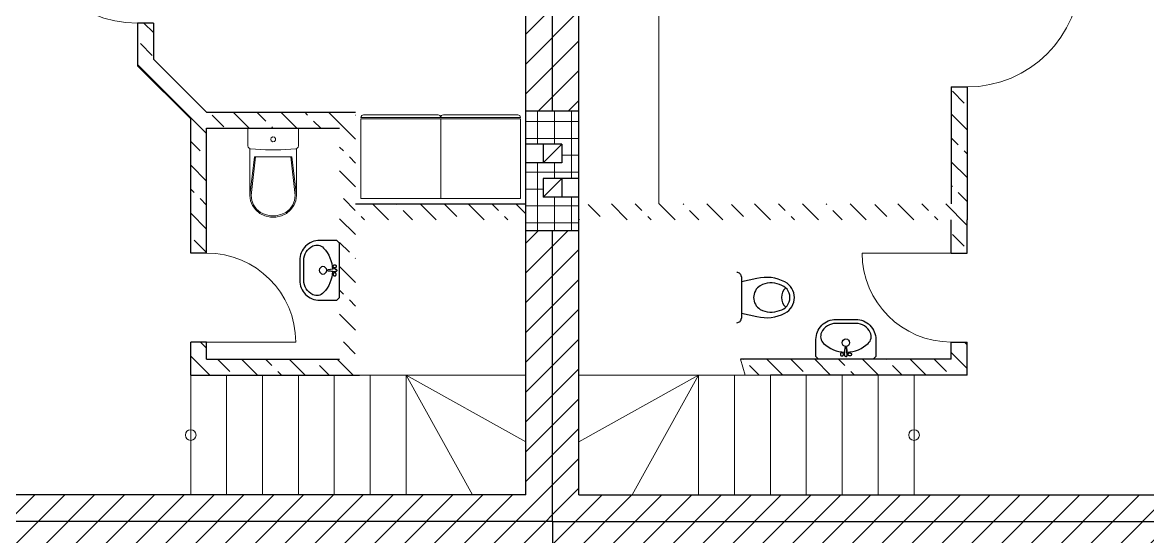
# Model space of a CAD drawing. Header units: millimetres. Extents: x -56498 to 234605, y -296269 to -29969.
# Drawn here: x 81597 to 90058, y -100024 to -96155 of the extents above; entities that cross this region are included whole.
import ezdxf

# ---------------------------------------------------------------- set-up
doc = ezdxf.new("R2010")
doc.units = ezdxf.units.MM
doc.header["$LTSCALE"] = 100
for name, color, linetype, lineweight in [('0.3', 7, 'Continuous', 30), ('Сантехника', 3, 'Continuous', 25), ('Сантехніка 0.18', 92, 'Continuous', 18), ('Тонкі 0.18', 142, 'Continuous', 18), ('Штрихування 0.09', 253, 'Continuous', 9)]:
    doc.layers.add(name, color=color, linetype=linetype, lineweight=lineweight)

# ---------------------------------------------------------------- blocks, each defined once
blk = doc.blocks.new('s_46')
at = {"ltscale": 600}
h = blk.add_hatch(color=256, dxfattribs=at)
edge = h.paths.add_edge_path()
edge.add_line((13.5, 62), (14.2, 54.1))
edge.add_ellipse((4.2, 52.3), major_axis=(-10.1, 0), ratio=1, start_angle=540, end_angle=550.17546, ccw=False)
edge.add_arc((4.2, 52.3), 10.1, 270, 360, ccw=False)
edge.add_line((4.2, 42.2), (4.2, 41.3))
edge.add_line((4.2, 41.3), (11.9, 41.3))
edge.add_arc((4.2, 52.3), 13.4, 664.69813, 766.48477)
h.paths.add_polyline_path([(4.2, 41.3), (-3.4, 41.3, 0.152567), (4.2, 38.9)])
h.paths.add_polyline_path([(11.9, 41.3), (4.2, 41.3), (4.2, 38.9, 0.152567)])
h.paths.add_polyline_path([(-5.7, 54.1), (-5, 62, 0.475833), (-3.4, 41.3), (4.2, 41.3), (4.2, 42.2, -0.46724)])
for p, q in [((-5.9, 52.3), (-0.7, 110.5)), ((-5.9, 52.3), (-0.7, 110.5)), ((9.1, 110.5), (14.2, 54.1)), ((14.3, 52.3), (9.1, 110.5)), ((14.2, 54.1), (14.3, 52.3))]:
    blk.add_line(p, q, dxfattribs=at)
blk.add_lwpolyline([(-220.8, 171.3, -0.414214), (-70.8, 321.3), (79.2, 321.3, -0.414214), (229.2, 171.3), (229.2, 41.3), (209.2, 21.3), (-200.8, 21.3), (-220.8, 41.3)], format="xyb", close=True, dxfattribs=at)
blk.add_lwpolyline([(12.3, 75.4, 0.181638), (172.2, 141.5, 0.326351), (187.7, 222.7, 0.289814), (79.2, 291.3), (-70.8, 291.3, 0.289814), (-179.2, 222.7, 0.326351), (-163.8, 141.5, 0.181638), (-3.8, 75.4)], format="xyb", dxfattribs=at)
for points in [[(-16.8, 67.4), (-17, 67.5), (-17.2, 67.6), (-17.4, 67.6), (-17.6, 67.7), (-17.8, 67.8), (-18, 67.9), (-18.1, 68.1), (-18.2, 68.2), (-18.3, 68.4), (-18.4, 68.6), (-18.5, 68.8), (-18.7, 68.9), (-18.8, 69.1), (-18.9, 69.2), (-19.1, 69.3), (-19.3, 69.3), (-19.5, 69.3), (-19.7, 69.4), (-19.9, 69.4), (-20.1, 69.4), (-20.3, 69.4), (-20.5, 69.5), (-20.7, 69.6), (-20.8, 69.7), (-21, 69.9), (-21.1, 70), (-21.3, 70.2), (-21.4, 70.3), (-21.5, 70.4), (-21.7, 70.5), (-21.9, 70.5), (-22.1, 70.5), (-22.3, 70.5), (-22.5, 70.5), (-22.7, 70.4), (-22.9, 70.4), (-23.1, 70.4), (-23.3, 70.4), (-23.5, 70.5), (-23.7, 70.6), (-23.9, 70.7), (-24, 70.8), (-24.2, 70.9), (-24.4, 71), (-24.6, 71.1), (-24.7, 71.1), (-24.9, 71.1), (-25.1, 71), (-25.3, 71), (-25.5, 70.9), (-25.7, 70.8), (-25.9, 70.7), (-26.1, 70.6), (-26.3, 70.6), (-26.5, 70.6), (-26.7, 70.6), (-26.9, 70.7), (-27.1, 70.8), (-27.3, 70.8), (-27.5, 70.9), (-27.7, 70.9), (-27.8, 70.9), (-28, 70.8), (-28.2, 70.8), (-28.3, 70.6), (-28.5, 70.5), (-28.7, 70.4), (-28.9, 70.3), (-29.1, 70.2), (-29.3, 70.1), (-29.6, 70.1), (-29.9, 70.1), (-30.2, 70.1), (-30.5, 70), (-30.8, 69.8), (-31.1, 69.5), (-31.4, 69), (-31.6, 68.4), (-32.3, 68.5), (-32.8, 68.4), (-33.2, 68.3), (-33.5, 68.1), (-33.7, 67.8), (-33.9, 67.6), (-34, 67.3), (-34.1, 67.1), (-34.3, 66.9), (-34.5, 66.7), (-34.7, 66.6), (-34.9, 66.5), (-35.1, 66.4), (-35.2, 66.3), (-35.4, 66.2), (-35.5, 66), (-35.6, 65.9), (-35.6, 65.7), (-35.7, 65.5), (-35.7, 65.3), (-35.7, 65.1), (-35.8, 64.9), (-35.8, 64.7), (-35.9, 64.5), (-36, 64.3), (-36.2, 64.2), (-36.3, 64), (-36.5, 63.9), (-36.6, 63.8), (-36.8, 63.6), (-36.9, 63.5), (-37, 63.3), (-37, 63.1), (-37, 63), (-37, 62.8), (-37, 62.6), (-37, 62.3), (-37, 62.1), (-37, 61.9), (-37, 61.7), (-37.1, 61.5), (-37.2, 61.4), (-37.3, 61.2), (-37.4, 61), (-37.5, 60.8), (-37.6, 60.7), (-37.7, 60.5), (-37.8, 60.3), (-37.8, 60.1), (-37.7, 60), (-37.7, 59.8), (-37.6, 59.6), (-37.5, 59.4), (-37.4, 59.2), (-37.4, 59), (-37.4, 58.8), (-37.4, 58.6), (-37.4, 58.4), (-37.5, 58.2), (-37.6, 58), (-37.7, 57.8), (-37.7, 57.6), (-37.8, 57.4), (-37.8, 57.2), (-37.7, 57.1), (-37.6, 56.9), (-37.5, 56.7), (-37.4, 56.6), (-37.3, 56.4), (-37.2, 56.2), (-37.1, 56), (-37, 55.8), (-37, 55.6), (-37, 55.4), (-37, 55.2), (-37, 55), (-37, 54.8), (-37, 54.6), (-37, 54.4), (-37, 54.2), (-36.9, 54.1), (-36.8, 53.9), (-36.6, 53.8), (-36.5, 53.7), (-36.3, 53.5), (-36.2, 53.4), (-36, 53.2), (-35.9, 53.1), (-35.8, 52.9), (-35.8, 52.7), (-35.7, 52.5), (-35.7, 52.3), (-35.7, 52.1), (-35.6, 51.9), (-35.6, 51.7), (-35.5, 51.5), (-35.4, 51.4), (-35.2, 51.3), (-35.1, 51.2), (-34.9, 51.1), (-34.7, 51), (-34.5, 50.9), (-34.3, 50.8), (-34.2, 50.7), (-34, 50.5), (-33.9, 50.3), (-33.8, 50.1), (-33.8, 49.9), (-33.7, 49.8), (-33.6, 49.6), (-33.5, 49.4), (-33.4, 49.3), (-33.2, 49.2), (-33.1, 49.1), (-32.9, 49.1), (-32.7, 49), (-32.5, 49), (-32.2, 48.9), (-32.1, 48.9), (-31.9, 48.8), (-31.7, 48.7), (-31.6, 48.5), (-31.4, 48.3), (-31.3, 48.2), (-31.2, 48), (-31.1, 47.9), (-30.9, 47.7), (-30.8, 47.6), (-30.6, 47.6), (-30.4, 47.5), (-30.2, 47.5), (-30, 47.6), (-29.8, 47.6), (-29.6, 47.6), (-29.4, 47.6), (-29.2, 47.5), (-29, 47.4), (-28.8, 47.3), (-28.7, 47.2), (-28.5, 47.1), (-28.3, 46.9), (-28.2, 46.8), (-28, 46.7), (-27.8, 46.7), (-27.7, 46.7), (-27.5, 46.7), (-27.3, 46.7), (-27.1, 46.8), (-26.9, 46.9), (-26.7, 46.9), (-26.5, 47), (-26.3, 47), (-26.1, 46.9), (-25.9, 46.9), (-25.7, 46.8), (-25.5, 46.7), (-25.3, 46.6), (-25.1, 46.5), (-24.9, 46.5), (-24.7, 46.5), (-24.6, 46.5), (-24.4, 46.6), (-24.2, 46.7), (-24, 46.8), (-23.9, 46.9), (-23.7, 47), (-23.5, 47.1), (-23.3, 47.1), (-23.1, 47.2), (-22.9, 47.2), (-22.7, 47.1), (-22.5, 47.1), (-22.3, 47), (-22.1, 47), (-21.9, 47), (-21.7, 47.1), (-21.5, 47.1), (-21.4, 47.2), (-21.3, 47.4), (-21.1, 47.5), (-21, 47.7), (-20.8, 47.8), (-20.7, 48), (-20.5, 48.1), (-20.3, 48.1), (-20.1, 48.2), (-19.9, 48.2), (-19.7, 48.2), (-19.5, 48.2), (-19.3, 48.2), (-19.1, 48.3), (-18.9, 48.4), (-18.8, 48.5), (-18.7, 48.6), (-18.5, 48.8), (-18.4, 49), (-18.3, 49.2), (-18.2, 49.3), (-18.1, 49.5), (-18, 49.7), (-17.8, 49.8), (-17.6, 49.9), (-17.4, 49.9), (-17.2, 50), (-17, 50.1), (-16.8, 50.1), (-16.7, 50.2), (-16.5, 50.3), (-16.4, 50.5), (-16.3, 50.7), (-16.3, 50.8), (-16.2, 51), (-16.2, 51.3), (-16.1, 51.5), (-16, 51.6), (-15.9, 51.8), (-15.8, 52), (-15.6, 52.1), (-15.5, 52.2), (-15.3, 52.3), (-15.1, 52.4), (-15, 52.6), (-14.8, 52.7), (-14.7, 52.8), (-14.7, 53), (-14.6, 53.2), (-14.6, 53.4), (-14.6, 53.6), (-14.6, 53.8), (-14.6, 54), (-14.6, 54.2), (-14.5, 54.4), (-14.4, 54.6), (-14.3, 54.8), (-14.2, 54.9), (-14, 55.1), (-13.9, 55.2), (-13.7, 55.4), (-13.6, 55.5), (-13.6, 55.7), (-13.6, 55.9), (-13.6, 56.1), (-13.6, 56.3), (-13.7, 56.5), (-13.7, 56.7), (-13.8, 56.9), (-13.8, 57.1), (-13.8, 57.3), (-13.7, 57.5), (-13.7, 57.7), (-13.6, 57.9), (-13.5, 58.1), (-13.4, 58.2), (-13.3, 58.4), (-13.2, 58.6), (-13.2, 58.8), (-13.2, 59), (-13.3, 59.1), (-13.4, 59.3), (-13.5, 59.5), (-13.6, 59.7), (-13.7, 59.9), (-13.7, 60.1), (-13.8, 60.3), (-13.8, 60.5), (-13.8, 60.7), (-13.7, 60.9), (-13.7, 61.1), (-13.6, 61.3), (-13.6, 61.5), (-13.6, 61.7), (-13.6, 61.9), (-13.6, 62), (-13.7, 62.2), (-13.9, 62.3), (-14, 62.5), (-14.2, 62.6), (-14.3, 62.8), (-14.4, 63), (-14.5, 63.1), (-14.6, 63.3), (-14.6, 63.5), (-14.6, 63.8), (-14.6, 64), (-14.6, 64.2), (-14.6, 64.4), (-14.7, 64.6), (-14.7, 64.7), (-14.8, 64.9), (-15, 65), (-15.1, 65.1), (-15.3, 65.2), (-15.5, 65.3), (-15.6, 65.5), (-15.8, 65.6), (-15.9, 65.7), (-16, 65.9), (-16.1, 66.1), (-16.2, 66.3), (-16.2, 66.5), (-16.3, 66.7), (-16.3, 66.9), (-16.4, 67.1), (-16.5, 67.2), (-16.7, 67.3)], [(22.1, 61.1), (22, 61.3), (22, 61.5), (22, 61.7), (22, 61.9), (22.1, 62), (22.2, 62.2), (22.3, 62.3), (22.4, 62.5), (22.6, 62.6), (22.7, 62.8), (22.8, 63), (22.9, 63.1), (23, 63.3), (23, 63.5), (23, 63.8), (23, 64), (23, 64.2), (23, 64.4), (23.1, 64.6), (23.1, 64.7), (23.2, 64.9), (23.4, 65), (23.5, 65.1), (23.7, 65.2), (23.9, 65.3), (24.1, 65.5), (24.2, 65.6), (24.4, 65.7), (24.5, 65.9), (24.5, 66.1), (24.6, 66.3), (24.7, 66.5), (24.7, 66.7), (24.8, 66.9), (24.9, 67.1), (25, 67.2), (25.1, 67.3), (25.3, 67.4), (25.4, 67.5), (25.6, 67.6), (25.8, 67.6), (26, 67.7), (26.2, 67.8), (26.4, 67.9), (26.5, 68.1), (26.7, 68.2), (26.8, 68.4), (26.9, 68.6), (27, 68.8), (27.1, 68.9), (27.2, 69.1), (27.3, 69.2), (27.5, 69.3), (27.7, 69.3), (27.9, 69.3), (28.1, 69.4), (28.3, 69.4), (28.5, 69.4), (28.7, 69.4), (28.9, 69.5), (29.1, 69.6), (29.2, 69.7), (29.4, 69.9), (29.5, 70), (29.7, 70.2), (29.8, 70.3), (30, 70.4), (30.1, 70.5), (30.3, 70.5), (30.5, 70.5), (30.7, 70.5), (30.9, 70.5), (31.1, 70.4), (31.3, 70.4), (31.5, 70.4), (31.7, 70.4), (31.9, 70.5), (32.1, 70.6), (32.3, 70.7), (32.5, 70.8), (32.6, 70.9), (32.8, 71), (33, 71.1), (33.2, 71.1), (33.4, 71.1), (33.5, 71), (33.7, 71), (33.9, 70.9), (34.1, 70.8), (34.3, 70.7), (34.5, 70.6), (34.7, 70.6), (34.9, 70.6), (35.1, 70.6), (35.3, 70.7), (35.5, 70.8), (35.7, 70.8), (35.9, 70.9), (36.1, 70.9), (36.3, 70.9), (36.4, 70.8), (36.6, 70.8), (36.8, 70.6), (36.9, 70.5), (37.1, 70.4), (37.3, 70.3), (37.5, 70.2), (37.8, 70.1), (38, 70.1), (38.3, 70.1), (38.6, 70.1), (38.9, 70), (39.2, 69.8), (39.5, 69.5), (39.8, 69), (40.1, 68.4), (40.7, 68.5), (41.3, 68.4), (41.7, 68.3), (42, 68.1), (42.2, 67.8), (42.3, 67.6), (42.4, 67.3), (42.6, 67.1), (42.7, 66.9), (42.9, 66.7), (43.1, 66.6), (43.3, 66.5), (43.5, 66.4), (43.6, 66.3), (43.8, 66.2), (43.9, 66), (44, 65.9), (44.1, 65.7), (44.1, 65.5), (44.1, 65.3), (44.2, 65.1), (44.2, 64.9), (44.2, 64.7), (44.3, 64.5), (44.4, 64.3), (44.6, 64.2), (44.7, 64), (44.9, 63.9), (45.1, 63.8), (45.2, 63.6), (45.3, 63.5), (45.4, 63.3), (45.5, 63.1), (45.5, 63), (45.5, 62.8), (45.4, 62.6), (45.4, 62.3), (45.4, 62.1), (45.4, 61.9), (45.4, 61.7), (45.5, 61.5), (45.6, 61.4), (45.7, 61.2), (45.8, 61), (46, 60.8), (46.1, 60.7), (46.1, 60.5), (46.2, 60.3), (46.2, 60.1), (46.1, 60), (46.1, 59.8), (46, 59.6), (45.9, 59.4), (45.9, 59.2), (45.8, 59), (45.8, 58.8), (45.8, 58.6), (45.9, 58.4), (45.9, 58.2), (46, 58), (46.1, 57.8), (46.1, 57.6), (46.2, 57.4), (46.2, 57.2), (46.1, 57.1), (46.1, 56.9), (46, 56.7), (45.8, 56.6), (45.7, 56.4), (45.6, 56.2), (45.5, 56), (45.4, 55.8), (45.4, 55.6), (45.4, 55.4), (45.4, 55.2), (45.4, 55), (45.5, 54.8), (45.5, 54.6), (45.5, 54.4), (45.4, 54.2), (45.3, 54.1), (45.2, 53.9), (45.1, 53.8), (44.9, 53.7), (44.7, 53.5), (44.6, 53.4), (44.4, 53.2), (44.3, 53.1), (44.2, 52.9), (44.2, 52.7), (44.2, 52.5), (44.1, 52.3), (44.1, 52.1), (44.1, 51.9), (44, 51.7), (43.9, 51.5), (43.8, 51.4), (43.6, 51.3), (43.5, 51.2), (43.3, 51.1), (43.1, 51), (42.9, 50.9), (42.7, 50.8), (42.6, 50.7), (42.5, 50.5), (42.4, 50.3), (42.3, 50.1), (42.2, 49.9), (42.1, 49.8), (42, 49.6), (41.9, 49.4), (41.8, 49.3), (41.7, 49.2), (41.5, 49.1), (41.3, 49.1), (41.1, 49), (40.9, 49), (40.7, 48.9), (40.5, 48.9), (40.3, 48.8), (40.1, 48.7), (40, 48.5), (39.9, 48.3), (39.7, 48.2), (39.6, 48), (39.5, 47.9), (39.4, 47.7), (39.2, 47.6), (39, 47.6), (38.8, 47.5), (38.6, 47.5), (38.4, 47.6), (38.2, 47.6), (38, 47.6), (37.8, 47.6), (37.6, 47.5), (37.4, 47.4), (37.2, 47.3), (37.1, 47.2), (36.9, 47.1), (36.8, 46.9), (36.6, 46.8), (36.4, 46.7), (36.3, 46.7), (36.1, 46.7), (35.9, 46.7), (35.7, 46.7), (35.5, 46.8), (35.3, 46.9), (35.1, 46.9), (34.9, 47), (34.7, 47), (34.5, 46.9), (34.3, 46.9), (34.1, 46.8), (33.9, 46.7), (33.7, 46.6), (33.5, 46.5), (33.4, 46.5), (33.2, 46.5), (33, 46.5), (32.8, 46.6), (32.6, 46.7), (32.5, 46.8), (32.3, 46.9), (32.1, 47), (31.9, 47.1), (31.7, 47.1), (31.5, 47.2), (31.3, 47.2), (31.1, 47.1), (30.9, 47.1), (30.7, 47), (30.5, 47), (30.3, 47), (30.1, 47.1), (30, 47.1), (29.8, 47.2), (29.7, 47.4), (29.5, 47.5), (29.4, 47.7), (29.2, 47.8), (29.1, 48), (28.9, 48.1), (28.7, 48.1), (28.5, 48.2), (28.3, 48.2), (28.1, 48.2), (27.9, 48.2), (27.7, 48.2), (27.5, 48.3), (27.3, 48.4), (27.2, 48.5), (27.1, 48.6), (27, 48.8), (26.9, 49), (26.8, 49.2), (26.7, 49.3), (26.5, 49.5), (26.4, 49.7), (26.2, 49.8), (26, 49.9), (25.8, 49.9), (25.6, 50), (25.4, 50.1), (25.3, 50.1), (25.1, 50.2), (25, 50.3), (24.9, 50.5), (24.8, 50.7), (24.7, 50.8), (24.7, 51), (24.6, 51.3), (24.5, 51.5), (24.5, 51.6), (24.4, 51.8), (24.2, 52), (24.1, 52.1), (23.9, 52.2), (23.7, 52.3), (23.5, 52.4), (23.4, 52.6), (23.2, 52.7), (23.1, 52.8), (23.1, 53), (23, 53.2), (23, 53.4), (23, 53.6), (23, 53.8), (23, 54), (23, 54.2), (22.9, 54.4), (22.8, 54.6), (22.7, 54.8), (22.6, 54.9), (22.4, 55.1), (22.3, 55.2), (22.2, 55.4), (22.1, 55.5), (22, 55.7), (22, 55.9), (22, 56.1), (22, 56.3), (22.1, 56.5), (22.1, 56.7), (22.2, 56.9), (22.2, 57.1), (22.2, 57.3), (22.2, 57.5), (22.1, 57.7), (22, 57.9), (21.9, 58.1), (21.8, 58.2), (21.7, 58.4), (21.6, 58.6), (21.6, 58.8), (21.6, 59), (21.7, 59.1), (21.8, 59.3), (21.9, 59.5), (22, 59.7), (22.1, 59.9), (22.2, 60.1), (22.2, 60.3), (22.2, 60.5), (22.2, 60.7), (22.1, 60.9)]]:
    blk.add_lwpolyline(points, close=True, dxfattribs=at)
blk.add_circle((4.2, 146.3), 28, dxfattribs=at)
for centre, radius, start, end in [((4.2, 108.2), 5.42, 24.6783, 155.3217), ((4.2, 52.3), 10.1, 169.82454, 0)]:
    blk.add_arc(centre, radius, start, end, dxfattribs=at)
for centre, major_axis, ratio, start_param, end_param in [((4.2, 110.5), (-4.93, 0), 0.641024, 3.141593, 6.283185), ((4.2, 52.3), (-10.1, 0), 1, 6.10559, 9.602373)]:
    blk.add_ellipse(centre, major_axis=major_axis, ratio=ratio, start_param=start_param, end_param=end_param, dxfattribs=at)
blk = doc.blocks.new('s_48')
for p, q in [((0, 300), (0, -300)), ((600, 300), (0, 300)), ((600, -300), (600, 300)), ((610, 300), (610, -300)), ((610, 300), (610, 300)), ((630, -280), (630, 280)), ((0, -300), (600, -300)), ((610, -300), (610, -300))]:
    blk.add_line(p, q)
for centre, start, end in [((610, 280), 0, 90), ((610, -280), 270, 0)]:
    blk.add_arc(centre, 20, start, end)
blk = doc.blocks.new('symb 2D VAN Unitaz PODV-01 PLN')
for p, q in [((0, 190), (132.4, 190)), ((0, -190), (0, 190)), ((153.6, 174.9), (506.8, 174.9)), ((506.3, 174.9), (215.7, 140.9)), ((506.3, 166), (215.7, 132)), ((215.7, 0), (215.7, 140.9)), ((215.7, 0), (215.7, -140.9)), ((506.3, -166), (215.7, -132)), ((506.3, -174.9), (215.7, -140.9)), ((0, -190), (132.4, -190)), ((153.8, -174.9), (506.8, -174.9))]:
    blk.add_line(p, q)
for points in [[(154.6, 170.1), (151, 180.2), (142.9, 187.4), (132.4, 190)], [(154.6, -170.3), (162.6, -56.9), (162.7, 56.7), (154.6, 170.1)], [(506.8, -174.9), (545.8, -169.9), (582.6, -154.9), (615, -130.9), (641.1, -99.4), (659.4, -62), (668.8, -21.1), (668.8, 21.1), (659.4, 62), (641.1, 99.4), (615, 130.9), (582.6, 154.9), (545.8, 169.9), (506.8, 174.9)], [(506.3, -166), (543.3, -161.2), (578.2, -147), (608.9, -124.3), (633.6, -94.3), (650.9, -58.9), (659.8, -20), (659.8, 20), (650.9, 58.9), (633.6, 94.3), (608.9, 124.3), (578.2, 147), (543.3, 161.2), (506.3, 166)], [(132.4, -190), (142.9, -187.4), (150.9, -180.3), (154.6, -170.3)]]:
    blk.add_lwpolyline(points)
blk.add_lwpolyline([(83.6, 18.5), (71.6, 14.1), (65.2, 3.2), (67.4, -9.2), (77.2, -17.3), (90, -17.3), (99.7, -9.2), (102, 3.2), (95.6, 14.1)], close=True)

msp = doc.modelspace()

# ---------------------------------------------------------------- hatches: boundary and pattern name
at = {"layer": 'Штрихування 0.09'}
h = msp.add_hatch(dxfattribs=at)
h.set_pattern_fill('ANSI31', color=256, scale=50, style=0)
h.paths.add_polyline_path([(85782.29, -95030.359), (85582.29, -95030.359), (85582.29, -96820.359), (85782.29, -96820.359)])
h.paths.add_polyline_path([(85582.29, -95030.359), (85382.29, -95030.359), (85382.29, -96820.359), (85582.29, -96820.359)])
h = msp.add_hatch(dxfattribs=at)
h.set_pattern_fill('ANSI33', color=256, scale=40, angle=90, style=0)
h.paths.add_polyline_path([(84102.29, -97640.359), (84482.29, -97640.359), (84518.29, -97520.359), (84102.29, -97520.359), (84102.29, -96830.653), (82982.29, -96830.653), (82582.29, -96430.653), (82582.29, -96160.359), (82462.29, -96160.359), (82462.29, -96480.359), (82862.29, -96880.359), (82862.29, -97890.359), (82982.29, -97890.359), (82982.29, -96950.653), (83982.29, -96950.653), (83982.29, -98690.359), (82982.29, -98690.359), (82982.29, -98560.359), (82862.29, -98560.359), (82862.29, -98810.359), (84102.29, -98810.359)])
h.paths.add_polyline_path([(85382.29, -97520.359), (84518.29, -97520.359), (84482.29, -97640.359), (85382.29, -97640.359)])
h = msp.add_hatch(dxfattribs=at)
h.set_pattern_fill('ANSI33', color=256, scale=40, angle=90, style=0)
h.paths.add_polyline_path([(88702.29, -96640.359), (88582.29, -96640.359), (88582.29, -97520.359), (86646.29, -97520.359), (86682.29, -97640.359), (88582.29, -97640.359), (88582.29, -97890.359), (88702.29, -97890.359), (88702.29, -97640.359)])
h.paths.add_polyline_path([(86646.29, -97520.359), (85782.29, -97520.359), (85782.29, -97640.359), (86682.29, -97640.359), (86682.29, -97640.359)])
h = msp.add_hatch(dxfattribs=at)
h.set_pattern_fill('NET', color=256, scale=40, style=0)
h.paths.add_polyline_path([(85782.29, -96820.359), (85382.29, -96820.359), (85382.29, -97070.359), (85512.29, -97070.359), (85652.29, -97070.359), (85652.29, -97210.359), (85512.29, -97210.359), (85382.29, -97210.359), (85382.29, -97720.359), (85782.29, -97720.359), (85782.29, -97640.359), (85782.29, -97470.359), (85652.29, -97470.359), (85512.29, -97470.359), (85512.29, -97330.359), (85652.29, -97330.359), (85782.29, -97330.359)])
h = msp.add_hatch(dxfattribs=at)
h.set_pattern_fill('ANSI31', color=256, scale=50, style=0)
h.paths.add_polyline_path([(85582.29, -97720.359), (85382.29, -97720.359), (85382.29, -98540.359), (85382.29, -98810.359), (85382.29, -99710.359), (84482.29, -99710.359), (84212.29, -99710.359), (83942.29, -99710.359), (83672.29, -99710.359), (83402.29, -99710.359), (83132.29, -99710.359), (82862.29, -99710.359), (81462.29, -99710.359), (81462.29, -99910.359), (85582.29, -99910.359)])
h.paths.add_polyline_path([(85582.29, -99910.359), (81462.29, -99910.359), (81462.29, -100110.359), (85382.29, -100110.359), (85382.29, -101010.359), (85382.29, -101280.359), (85382.29, -102100.329), (85582.29, -102100.329)])
h.paths.add_polyline_path([(91652.29, -99910.359), (91652.29, -99710.359), (85782.29, -99710.359), (85782.29, -97720.359), (85582.29, -97720.359), (85582.29, -99910.359)])
h.paths.add_polyline_path([(91652.29, -100110.359), (91652.29, -99910.359), (85582.29, -99910.359), (85582.29, -102100.329), (85782.29, -102100.329), (85782.29, -100110.359)])
h = msp.add_hatch(dxfattribs=at)
h.set_pattern_fill('ANSI33', color=256, scale=40, angle=90, style=0)
h.paths.add_polyline_path([(88702.29, -98560.359), (88582.29, -98560.359), (88582.29, -98690.359), (86997.29, -98690.359), (87033.379, -98810.359), (88702.29, -98810.359)])

# ---------------------------------------------------------------- linework, layer by layer
at = {"layer": '0.3'}
for p, q in [((85382.29, -99710.359), (85382.29, -92910.359)), ((85782.29, -99710.359), (85782.29, -92910.359)), ((85582.29, -96820.359), (85582.29, -95030.359)), ((82582.29, -96160.359), (82462.29, -96160.359)), ((82462.29, -96160.359), (82462.29, -96480.359)), ((82582.29, -96160.359), (82582.29, -96430.653)), ((82982.29, -96830.653), (82582.29, -96430.653)), ((82862.29, -96880.359), (82462.29, -96480.359)), ((88582.29, -96640.359), (88702.29, -96640.359)), ((88582.29, -96640.359), (88582.29, -97520.359)), ((88702.29, -96640.359), (88702.29, -97640.359)), ((82982.29, -96830.653), (84102.29, -96830.653)), ((85382.29, -96820.359), (85782.29, -96820.359)), ((82862.29, -97890.359), (82862.29, -96880.359)), ((82982.29, -97890.359), (82982.29, -96950.653)), ((82982.29, -96950.653), (83982.29, -96950.653)), ((85512.29, -97070.359), (85382.29, -97070.359)), ((85512.29, -97210.359), (85382.29, -97210.359)), ((85782.29, -97330.359), (85652.29, -97330.359)), ((84102.29, -97520.359), (85382.29, -97520.359)), ((85782.29, -97470.359), (85652.29, -97470.359)), ((85382.29, -97720.359), (85782.29, -97720.359)), ((85582.29, -99910.359), (85582.29, -97720.359)), ((88582.29, -97890.359), (88582.29, -97640.359)), ((88702.29, -97890.359), (88702.29, -97640.359)), ((82982.29, -97890.359), (82862.29, -97890.359)), ((88582.29, -97890.359), (88702.29, -97890.359)), ((82862.29, -98810.359), (82862.29, -98560.359)), ((82982.29, -98560.359), (82862.29, -98560.359)), ((82982.29, -98690.359), (82982.29, -98560.359)), ((88582.29, -98690.359), (88582.29, -98560.359)), ((88582.29, -98560.359), (88702.29, -98560.359)), ((88702.29, -98810.359), (88702.29, -98560.359)), ((82982.29, -98690.359), (83982.29, -98690.359)), ((88582.29, -98690.359), (86997.29, -98690.359)), ((82862.29, -98810.359), (84131.109, -98810.359)), ((88702.29, -98810.359), (87222.29, -98810.359)), ((85382.29, -99710.359), (76182.29, -99710.359)), ((85382.29, -99710.359), (76182.29, -99710.359)), ((85782.29, -99710.359), (94982.29, -99710.359)), ((85782.29, -99710.359), (94982.29, -99710.359)), ((85582.29, -99910.359), (81462.29, -99910.359)), ((85582.29, -99910.359), (85582.29, -102100.329)), ((85582.29, -99910.359), (91652.29, -99910.359))]:
    msp.add_line(p, q, dxfattribs=at)
for points in [[(85652.29, -97070.359), (85652.29, -97210.359), (85512.29, -97210.359), (85652.29, -97070.359), (85512.29, -97070.359), (85512.29, -97210.359)], [(85652.29, -97330.359), (85652.29, -97470.359), (85512.29, -97470.359), (85652.29, -97330.359), (85512.29, -97330.359), (85512.29, -97470.359)]]:
    msp.add_lwpolyline(points, dxfattribs=at)
at = {"layer": 'Сантехника'}
for p, q in [((87004.06, -98069.828), (87004.06, -98380.89)), ((87120.141, -98082.112), (87004.06, -98107.66)), ((87004.06, -98107.66), (87004.06, -98343.058)), ((87004.06, -98343.058), (87120.141, -98368.605))]:
    msp.add_line(p, q, dxfattribs=at)
for centre, major_axis, start_param, end_param in [((86970.432, -98069.828), (23.779, -23.779), 0.78539816, 2.35619449), ((87199.713, -98224.955), (73.416, -73.416), 2.90876088, 3.93088146), ((87191.637, -98377.308), (-214.77, -214.77), 3.44871051, 4.16461242), ((87226.325, -98278.543), (-115.611, -115.611), 3.51909188, 4.44605936), ((87269.794, -98225.359), (70.168, -70.168), 0.78539816, 2.13895535), ((87269.794, -98225.359), (-93.947, -93.947), 1.26780552, 3.44458346), ((87199.713, -98225.763), (73.416, -73.416), 3.92310017, 4.94522076), ((87269.794, -98225.359), (-70.168, -70.168), 1.00263731, 2.35619449), ((87402.655, -98225.359), (-69.151, -69.151), 4.65902242, 6.33655186), ((87226.325, -98172.174), (115.611, -115.611), -1.3044667, -0.37749922), ((86970.432, -98380.89), (-23.779, -23.779), 0.78539816, 2.35619449), ((87191.637, -98073.409), (-214.77, -214.77), 0.54777656, 1.26367848)]:
    msp.add_ellipse(centre, major_axis=major_axis, ratio=1, start_param=start_param, end_param=end_param, dxfattribs=at)
at = {"layer": 'Тонкі 0.18'}
for p, q in [((88582.29, -97890.359), (87912.29, -97890.359)), ((82982.29, -98560.359), (83652.29, -98560.359)), ((84482.29, -98810.359), (85382.29, -99310.359)), ((84482.29, -98810.359), (84982.29, -99710.359)), ((86682.29, -98810.359), (85782.29, -99310.359)), ((86682.29, -98810.359), (86182.29, -99710.359))]:
    msp.add_line(p, q, dxfattribs=at)
for points in [[(83132.29, -98810.359), (82862.29, -98810.359), (82862.29, -99710.359), (83132.29, -99710.359)], [(83402.29, -98810.359), (83132.29, -98810.359), (83132.29, -99710.359), (83402.29, -99710.359)], [(83672.29, -98810.359), (83402.29, -98810.359), (83402.29, -99710.359), (83672.29, -99710.359)], [(83942.29, -98810.359), (83672.29, -98810.359), (83672.29, -99710.359), (83942.29, -99710.359)], [(84212.29, -98810.359), (83942.29, -98810.359), (83942.29, -99710.359), (84212.29, -99710.359)], [(84482.29, -98810.359), (84212.29, -98810.359), (84212.29, -99710.359), (84482.29, -99710.359)], [(85382.29, -99710.359), (84482.29, -99710.359), (84482.29, -98810.359), (85382.29, -98810.359)], [(85782.29, -99710.359), (86682.29, -99710.359), (86682.29, -98810.359), (85782.29, -98810.359)], [(86682.29, -98810.359), (86952.29, -98810.359), (86952.29, -99710.359), (86682.29, -99710.359)], [(86952.29, -98810.359), (87222.29, -98810.359), (87222.29, -99710.359), (86952.29, -99710.359)], [(87222.29, -98810.359), (87492.29, -98810.359), (87492.29, -99710.359), (87222.29, -99710.359)], [(87492.29, -98810.359), (87762.29, -98810.359), (87762.29, -99710.359), (87492.29, -99710.359)], [(87762.29, -98810.359), (88032.29, -98810.359), (88032.29, -99710.359), (87762.29, -99710.359)], [(88032.29, -98810.359), (88302.29, -98810.359), (88302.29, -99710.359), (88032.29, -99710.359)]]:
    msp.add_lwpolyline(points, close=True, dxfattribs=at)
for centre in [(82862.29, -99260.359), (88302.29, -99260.359)]:
    msp.add_circle(centre, 40, dxfattribs=at)
for centre, radius, start, end in [((82462.29, -95310.359), 850, 180, 270), ((88702.29, -95790.359), 850, 270, 0), ((82982.29, -98560.359), 670, 0, 90), ((88582.29, -97890.359), 670, 180, 270)]:
    msp.add_arc(centre, radius, start, end, dxfattribs=at)
at = {"layer": 'Штрихування 0.09'}
msp.add_line((86382.29, -92910.359), (86382.29, -97520.359), dxfattribs=at)
msp.add_lwpolyline([(88702.29, -98560.359), (88582.29, -98560.359), (88582.29, -98690.359), (86997.29, -98690.359), (87033.379, -98810.359), (88702.29, -98810.359), (88702.29, -98560.359), (88582.29, -98560.359)], dxfattribs=at)

# ---------------------------------------------------------------- block references
at = {"layer": 'Сантехника', "xscale": -1, "rotation": 90}
msp.add_blockref('s_46', (84003.571, -98016.397), dxfattribs=at)
at = {"layer": 'Сантехника'}
msp.add_blockref('s_46', (87785.578, -98711.639), dxfattribs=at)
at = {"layer": 'Сантехніка 0.18', "ltscale": 100, "xscale": -1, "rotation": 270}
for p in [(84442.29, -97480.359), (85042.29, -97480.359)]:
    msp.add_blockref('s_48', p, dxfattribs=at)
at = {"layer": 'Сантехніка 0.18', "xscale": -1, "rotation": 90}
msp.add_blockref('symb 2D VAN Unitaz PODV-01 PLN', (83482.29, -96950.653), dxfattribs=at)

doc.saveas('drawing.dxf')
